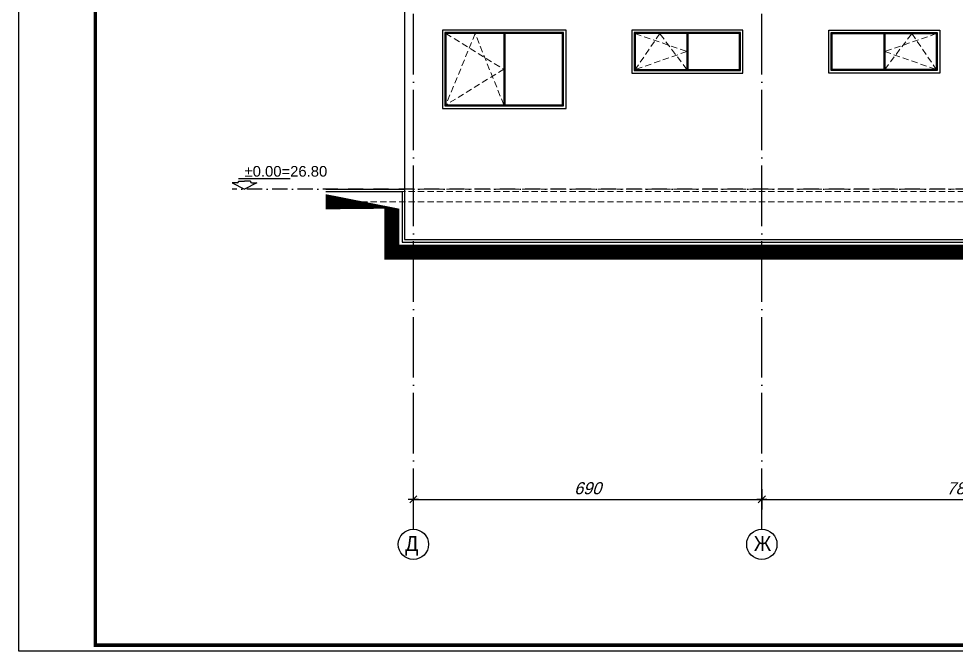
# Model space of a CAD drawing. Extents: x 9615146 to 9672346, y 4699603 to 4705703.
# Drawn here: x 9615146 to 9617002, y 4699603 to 4700856 of the extents above; entities that cross this region are included whole.
import ezdxf
from ezdxf.enums import TextEntityAlignment as Align

# ---------------------------------------------------------------- set-up
doc = ezdxf.new("R2010")
doc.units = 0
doc.header["$LTSCALE"] = 0.5
doc.header["$MEASUREMENT"] = 0
doc.header["$PDSIZE"] = -1
for name, pattern in [('ACAD_ISO04W100', [30, 24, -3, 0, -3]), ('DASHED', [0.75, 0.5, -0.25]), ('OSI1000', [5, 3, -1, 0, -1])]:
    doc.linetypes.add(name, pattern=pattern)
doc.layers.get('0').update_dxf_attribs({"color": 251, "linetype": 'CONTINUOUS'})
doc.layers.get('Defpoints').update_dxf_attribs({"color": 251, "linetype": 'CONTINUOUS'})
for name, color, linetype in [('_axis', 1, 'ACAD_ISO04W100'), ('_axis_num', 1, 'CONTINUOUS'), ('_dimension', 4, 'CONTINUOUS'), ('_dimension_evel', 4, 'CONTINUOUS'), ('_hatch', 9, 'CONTINUOUS'), ('_table', 3, 'CONTINUOUS'), ('fasadi', 147, 'CONTINUOUS')]:
    doc.layers.add(name, color=color, linetype=linetype)
doc.layers.add('_punk', color=8, linetype='DASHED', lineweight=9)
doc.styles.add('HEB1', font='', dxfattribs={"width": 0.8, "oblique": 17})
doc.styles.add('POMESHTENIA', font='arial.ttf', dxfattribs={"width": 0.9})
doc.styles.add('WIN', font='swindos.shx', dxfattribs={"oblique": 17})
doc.styles.get('HEB1').set_extended_font_data('HebarU Cyr')
doc.dimstyles.new('dim_50', dxfattribs={"dimtxt": 24, "dimasz": 1, "dimexe": 30, "dimexo": 0, "dimgap": 10, "dimtad": 1, "dimdec": 1, "dimrnd": 0.5, "dimdsep": 46, "dimtxsty": 'WIN', "dimblk1": '1', "dimblk2": '1', "dimsah": 1, "dimcen": 15, "dimdle": 10, "dimse1": 1, "dimse2": 1, "dimadec": 0, "dimazin": 0, "dimtfac": 1, "dimtdec": 1, "dimtix": 1, "dimtmove": 2, "dimatfit": 3, "dimldrblk": '1', "dimfxl": 1, "dimtolj": 1, "dimarcsym": 0})

# ---------------------------------------------------------------- blocks, each defined once
blk = doc.blocks.new('rtyre')
at = {"layer": '_dimension_evel', "ltscale": 20}
for p, q in [((-21.08991620464076, 37.79426300298655), (161.5563992843381, 37.79426284031797)), ((-25.98991621100868, 21.88341124133149), (-43.67999989444797, 21.88341125623265)), ((-43.67999989444797, 21.88341125623265), (0, 0)), ((-21.08991621457972, 28.28064290881593), (-21.08991621457972, 26.78341123343125)), ((-21.08991621457972, 28.28064290881593), (2.484011929482222e-08, 28.28064289018948)), ((21.0899162642454, 28.28064287032612), (2.484011929482222e-08, 28.28064289018948)), ((43.67999993170088, 21.88341117924574), (0, 0)), ((21.0899162642454, 28.28064287032612), (21.08991626175703, 26.78341119617835)), ((25.98991624826158, 21.88341119538381), (43.67999993170088, 21.88341117924574))]:
    blk.add_line(p, q, dxfattribs=at)
for centre, major_axis, ratio, start_param, end_param in [((-25.98991620603192, 26.78341123839346), (3.464823224053962, 3.464823224053962), 0.9999999998278931, 3.926990816057631, 5.497787142683389), ((25.98991625322378, 26.78341119245306), (-3.464823224673926, 3.464823224673926), 0.9999999994715169, 0.7853981629014264, 2.356194488915409)]:
    blk.add_ellipse(centre, major_axis=major_axis, ratio=ratio, start_param=start_param, end_param=end_param, dxfattribs=at)
at = {"layer": '_dimension_evel', "linetype": 'OSI1000', "ltscale": 20, "style": 'HEB1', "oblique": 359.9999999871126, "width": 0.79999999781503}
blk.add_attdef('+12.50', (3.974128048866987e-08, 44.24032013564283), '', height=41.99999997485429, rotation=359.9999999466392, dxfattribs=at)
blk = doc.blocks.new('1')
for p, q in [((0, 20), (0, -20)), ((-10, 0), (10, 0)), ((-7.071067811866669, -7.07106781186485), (7.071067811866669, 7.07106781186485))]:
    blk.add_line(p, q)
blk = doc.blocks.new('*D34')
at = {"layer": '_dimension', "color": 0, "lineweight": -2, "ltscale": 30, "transparency": 16777216}
blk.add_line((9615928.490827382, 4699904.143952237), (9616616.490827398, 4699904.143952237), dxfattribs=at)
at = {"layer": 'Defpoints', "color": 0, "ltscale": 30, "transparency": 16777216}
for p in [(9616617.490827398, 4699904.143952237), (9615927.490827382, 4699845.2649594, -1.862645149447799e-09), (9616617.490827398, 4699845.264959396)]:
    blk.add_point(p, dxfattribs=at)
at = {"layer": '_dimension', "color": 0, "lineweight": -2, "ltscale": 30, "transparency": 16777216, "rotation": 180}
blk.add_blockref('1', (9615927.490827382, 4699904.143952237), dxfattribs=at)
at = {"layer": '_dimension', "color": 0, "lineweight": -2, "ltscale": 30, "transparency": 16777216}
blk.add_blockref('1', (9616617.490827398, 4699904.143952237), dxfattribs=at)
at = {"layer": '_dimension', "color": 0, "ltscale": 30, "transparency": 16777216, "insert": (9616272.490827389, 4699926.143952237), "char_height": 24, "attachment_point": 5, "style": 'WIN'}
blk.add_mtext('\\A1;690', dxfattribs=at)
blk = doc.blocks.new('*D35')
at = {"layer": '_dimension', "color": 0, "lineweight": -2, "ltscale": 30, "transparency": 16777216}
blk.add_line((9616618.490827398, 4699904.143952237), (9617401.490827378, 4699904.143952237), dxfattribs=at)
at = {"layer": 'Defpoints', "color": 0, "ltscale": 30, "transparency": 16777216}
for p in [(9617402.490827378, 4699904.143952207, -1.862645149444409e-09), (9617402.490827378, 4699904.143952237), (9616617.490827398, 4699845.264959396)]:
    blk.add_point(p, dxfattribs=at)
at = {"layer": '_dimension', "color": 0, "lineweight": -2, "ltscale": 30, "transparency": 16777216, "rotation": 180}
blk.add_blockref('1', (9616617.490827398, 4699904.143952237), dxfattribs=at)
at = {"layer": '_dimension', "color": 0, "lineweight": -2, "ltscale": 30, "transparency": 16777216}
blk.add_blockref('1', (9617402.490827378, 4699904.143952237), dxfattribs=at)
at = {"layer": '_dimension', "color": 0, "ltscale": 30, "transparency": 16777216, "insert": (9617009.990827389, 4699926.143952237), "char_height": 24, "attachment_point": 5, "style": 'WIN'}
blk.add_mtext('\\A1;785', dxfattribs=at)

msp = doc.modelspace()

# ---------------------------------------------------------------- linework, layer by layer
at = {"layer": '_axis', "ltscale": 10}
for p, q in [((9615927.490827382, 4699845.2649594, -1.862645149447799e-09), (9615927.490827465, 4702288.083975515, -1.862645149447799e-09)), ((9616617.490827378, 4699845.264959397, -1.862645149447799e-09), (9616617.490827462, 4702288.083975513, -1.862645149447799e-09)), ((9616617.490827398, 4699845.264959396), (9616617.490827462, 4701688.083974523))]:
    msp.add_line(p, q, dxfattribs=at)
at = {"layer": '_axis_num'}
for centre in [(9615927.490827378, 4699815.264959399, -1.862645149447799e-09), (9616617.490827374, 4699815.264959396, -1.862645149447799e-09)]:
    msp.add_circle(centre, 30, dxfattribs=at)
at = {"layer": '_dimension_evel', "linetype": 'OSI1000', "ltscale": 20}
msp.add_line((9622040.714028748, 4700518.838117082), (9615568.705408452, 4700518.838118413, -3.725290298678756e-09), dxfattribs=at)
at = {"layer": '_hatch', "color": 252, "ltscale": 10, "const_width": 30.00000000000001, "elevation": 1.756640951913386e-09}
msp.add_lwpolyline([(9621892.401607389, 4700053.83811708), (9617394.990831245, 4700053.838118119), (9617394.990831237, 4700393.838118262), (9615884.990834692, 4700393.838118263), (9615884.990834694, 4700493.838118267), (9615753.93999617, 4700493.83811834)], dxfattribs=at)
at = {"layer": '_punk', "ltscale": 50}
for p, q in [((9615991.990829369, 4700826.838116272, 1.743906489443742e-09), (9616106.490831152, 4700756.338116321, 1.743906489443742e-09)), ((9616049.74083027, 4700826.838116323, 1.743906489443742e-09), (9615991.990829404, 4700685.838116324, 1.743906489443742e-09)), ((9616106.490831152, 4700685.838116327, 1.743906489443742e-09), (9616049.74083027, 4700826.838116323, 1.743906489443742e-09)), ((9616366.990828745, 4700826.838116272, 1.743906489443742e-09), (9616468.990828747, 4700791.338116321, 1.743906489443742e-09)), ((9616415.490828736, 4700826.838116284, 1.743906489443742e-09), (9616366.99082878, 4700755.838116324, 1.743906489443742e-09)), ((9616468.990828747, 4700755.838116324, 1.743906489443742e-09), (9616415.490828736, 4700826.838116284, 1.743906489443742e-09)), ((9616962.990830377, 4700826.838116272, 1.743906489443742e-09), (9616860.990830375, 4700791.338116321, 1.743906489443742e-09)), ((9616860.990830375, 4700755.838116324, 1.743906489443742e-09), (9616914.490830386, 4700826.838116284, 1.743906489443742e-09)), ((9616914.490830386, 4700826.838116284, 1.743906489443742e-09), (9616962.990830341, 4700755.838116324, 1.743906489443742e-09)), ((9616468.990828747, 4700791.338116321, 1.743906489443742e-09), (9616366.99082878, 4700755.838116324, 1.743906489443742e-09)), ((9616860.990830375, 4700791.338116321, 1.743906489443742e-09), (9616962.990830341, 4700755.838116324, 1.743906489443742e-09)), ((9616106.490831152, 4700756.338116321, 1.743906489443742e-09), (9615991.990829404, 4700685.838116324, 1.743906489443742e-09)), ((9615767.828732206, 4700518.838118381, -1.862645149447799e-09), (9620218.003300536, 4700518.838117421)), ((9615767.828732206, 4700513.838118381, -1.862645149447799e-09), (9620218.003300535, 4700513.838117421)), ((9615767.828732204, 4700493.838118379, -1.862645149447799e-09), (9620218.003300535, 4700493.838117418))]:
    msp.add_line(p, q, dxfattribs=at)
at = {"layer": '_table', "ltscale": 10}
msp.add_lwpolyline([(9615146.02944656, 4702603.380101892), (9623446.029446557, 4702603.380101889), (9623446.029446559, 4699603.380101888), (9615146.029446563, 4699603.38010189)], close=True, dxfattribs=at)
msp.add_lwpolyline([(9615297.713657089, 4702591.380101892, 6.842105263157892, 6.842105263157892, 0), (9623434.029446559, 4702591.380101888, 6.842105263157892, 6.842105263157892, 0), (9623434.029446557, 4699615.380101887, 6.842105263157892, 6.842105263157892, 0), (9615297.713657089, 4699615.380101895, 6.842105263157892, 6.842105263157892, 0)], format="xyseb", close=True, dxfattribs=at)
at = {"layer": 'fasadi', "ltscale": 40}
for p, q in [((9615909.990834596, 4701883.838116056, -1.862645149447799e-09), (9615909.990834692, 4700518.838118243, -3.25010365419868e-09)), ((9616106.490831152, 4700826.838116319, 1.743906489443742e-09), (9616106.490831152, 4700685.838116324, 1.743906489443742e-09)), ((9616108.490831152, 4700826.838116319, 1.743906489443742e-09), (9616108.490831152, 4700685.838116324, 1.743906489443742e-09)), ((9616468.990828747, 4700826.838116319, 1.743906489443742e-09), (9616468.990828747, 4700755.838116324, 1.743906489443742e-09)), ((9616470.990828747, 4700826.838116319, 1.743906489443742e-09), (9616470.990828747, 4700755.838116324, 1.743906489443742e-09)), ((9616858.990830375, 4700826.838116319, 1.743906489443742e-09), (9616858.990830375, 4700755.838116324, 1.743906489443742e-09)), ((9616860.990830375, 4700826.838116319, 1.743906489443742e-09), (9616860.990830375, 4700755.838116324, 1.743906489443742e-09))]:
    msp.add_line(p, q, dxfattribs=at)
at = {"layer": 'fasadi', "ltscale": 30}
for p, q in [((9615753.939996174, 4700518.83811834), (9615909.990834596, 4700518.838118263, -1.862645149447799e-09)), ((9615753.939996174, 4700513.83811834), (9615904.990834692, 4700513.838118264, -1.8390684921384e-09)), ((9615904.990834692, 4700513.838118264, -1.8390684921384e-09), (9615904.990834692, 4700413.838118263, -1.862645149420692e-09)), ((9615909.990834692, 4700518.838118263, -1.862645149904514e-09), (9615909.990834692, 4700418.838118263, -1.862645149447799e-09)), ((9615904.990834692, 4700413.838118263, -1.862645149424964e-09), (9617414.990831237, 4700413.838118261, -1.862616472661171e-09)), ((9615909.990834596, 4700418.838118263, -1.862645149447799e-09), (9617419.990831237, 4700418.838118262, -1.862645149447799e-09))]:
    msp.add_line(p, q, dxfattribs=at)
at = {"layer": 'fasadi', "ltscale": 40, "elevation": 1.743906489443742e-09}
for points in [[(9616229.990832936, 4700833.838116319), (9615984.990829369, 4700833.838116319), (9615984.990829369, 4700678.838116324), (9616229.990832936, 4700678.838116324)], [(9616224.990832936, 4700828.838116319), (9615989.990829369, 4700828.838116319), (9615989.990829369, 4700683.838116324), (9616224.990832936, 4700683.838116324)], [(9616222.990832936, 4700826.838116319), (9615991.990829369, 4700826.838116319), (9615991.990829369, 4700685.838116324), (9616222.990832936, 4700685.838116324)], [(9616579.990828749, 4700833.838116319), (9616359.990828745, 4700833.838116319), (9616359.990828745, 4700748.838116324), (9616579.990828749, 4700748.838116324)], [(9616574.990828749, 4700828.838116319), (9616364.990828745, 4700828.838116319), (9616364.990828745, 4700753.838116324), (9616574.990828749, 4700753.838116324)], [(9616572.990828749, 4700826.838116319), (9616366.990828745, 4700826.838116319), (9616366.990828745, 4700755.838116324), (9616572.990828749, 4700755.838116324)], [(9616749.990830373, 4700833.838116319), (9616969.990830377, 4700833.838116319), (9616969.990830377, 4700748.838116324), (9616749.990830373, 4700748.838116324)], [(9616754.990830373, 4700828.838116319), (9616964.990830377, 4700828.838116319), (9616964.990830377, 4700753.838116324), (9616754.990830373, 4700753.838116324)], [(9616756.990830373, 4700826.838116319), (9616962.990830377, 4700826.838116319), (9616962.990830377, 4700755.838116324), (9616756.990830373, 4700755.838116324)]]:
    msp.add_lwpolyline(points, close=True, dxfattribs=at)

# ---------------------------------------------------------------- block references
at = {"layer": '_dimension_evel', "linetype": 'OSI1000', "ltscale": 20}
ref = msp.add_blockref('rtyre', (9615593.166208398, 4700518.838117085), dxfattribs=dict(at, xscale=0.5600000023841858, yscale=0.5600000023841858, zscale=0.5600000023841858))
ref.add_attrib('+12.50', '%%p0.00=26.80', (9615593.16620843, 4700543.612696359), dxfattribs={"linetype": 'OSI1000', "ltscale": 20, "height": 20.99999999999999, "style": 'POMESHTENIA'})

# ---------------------------------------------------------------- texts
at = {"layer": '_axis_num', "style": 'POMESHTENIA', "width": 0.9}
for s, p in [('Д', (9615911.501499383, 4699816.694583568, -1.862645149447799e-09)), ('Ж', (9616601.501499379, 4699816.694583565, -1.862645149447799e-09))]:
    msp.add_text(s, height=30, rotation=359.9999999466392, dxfattribs=at).set_placement(p, align=Align.MIDDLE_LEFT)

# ---------------------------------------------------------------- dimensions: what is measured, and where the dimension line sits
at = {"layer": '_dimension', "ltscale": 30}
for base, p1, p2, picture, middle in [((9616617.490827398, 4699904.143952237), (9615927.490827382, 4699845.2649594, -1.862645149447799e-09), (9616617.490827398, 4699845.264959396), '*D34', (9616272.490827389, 4699926.143952237)), ((9617402.490827378, 4699904.143952237), (9616617.490827398, 4699845.264959396), (9617402.490827378, 4699904.143952207, -1.862645149444409e-09), '*D35', (9617009.990827389, 4699926.143952237))]:
    dim = msp.add_linear_dim(base=base, p1=p1, p2=p2, dimstyle='dim_50', dxfattribs=at)
    dim.commit()
    dim.dimension.update_dxf_attribs({"geometry": picture, "text_midpoint": middle})

doc.saveas('drawing.dxf')
